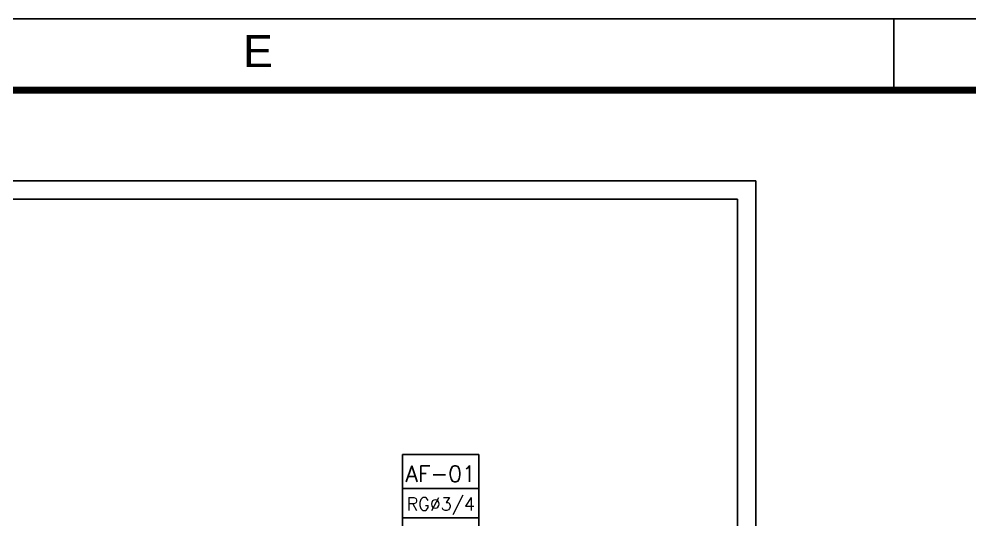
# Model space of a CAD drawing. Header units: millimetres. Extents: x 3923 to 4007, y 744 to 863.
# Drawn here: x 3930.76 to 3944.08, y 855.77 to 862.79 of the extents above; entities that cross this region are included whole.
import ezdxf
from ezdxf.enums import TextEntityAlignment as Align

# ---------------------------------------------------------------- set-up
doc = ezdxf.new("R2010")
doc.units = ezdxf.units.MM
for name, color, linetype in [('-HIDRO', 8, 'Continuous'), ("PRANCHA - PROJETU'S", 7, 'Continuous'), ('Prumadas_L', 1, 'Continuous'), ('Prumadas_Q', 3, 'Continuous'), ('Prumadas_T', 2, 'Continuous')]:
    doc.layers.add(name, color=color, linetype=linetype)
doc.styles.add('ARIAL', font='arial.ttf', dxfattribs={"height": 2})
doc.styles.add('ROMANS', font='romans__.ttf', dxfattribs={"height": 0.1})

# ---------------------------------------------------------------- blocks, each defined once
blk = doc.blocks.new('ADFSGASDFG')
at = {"layer": "PRANCHA - PROJETU'S", "color": 1}
for p, q in [((360.678, 107.346), (276.578, 107.346)), ((296.578, 106.346), (296.578, 107.346))]:
    blk.add_line(p, q, dxfattribs=at)
at = {"layer": "PRANCHA - PROJETU'S", "color": 4, "const_width": 0.1}
blk.add_lwpolyline([(279.078, 106.346), (359.678, 106.346), (359.678, 48.946), (279.078, 48.946)], close=True, dxfattribs=at)
at = {"layer": "PRANCHA - PROJETU'S", "color": 50, "linetype": 'Continuous', "style": 'ARIAL'}
blk.add_text('E', height=0.45, dxfattribs=at).set_placement((287.661, 106.896), align=Align.MIDDLE)

msp = doc.modelspace()

# ---------------------------------------------------------------- linework, layer by layer
at = {"layer": '-HIDRO'}
for p, q in [((3941.093, 860.514), (3929.186, 860.514)), ((3941.093, 854.816), (3941.093, 860.514)), ((3940.838, 860.259), (3929.441, 860.259)), ((3940.838, 854.816), (3940.838, 860.259))]:
    msp.add_line(p, q, dxfattribs=at)
at = {"layer": 'Prumadas_L'}
for p, q in [((3936.137, 856.197), (3937.211, 856.197)), ((3936.137, 855.786), (3937.211, 855.786))]:
    msp.add_line(p, q, dxfattribs=at)
at = {"layer": 'Prumadas_Q'}
for p, q in [((3936.137, 856.672), (3937.211, 856.672)), ((3936.137, 855.494), (3936.137, 856.672)), ((3937.211, 856.672), (3937.211, 855.494))]:
    msp.add_line(p, q, dxfattribs=at)

# ---------------------------------------------------------------- block references
at = {"layer": "PRANCHA - PROJETU'S", "color": 1}
msp.add_blockref('ADFSGASDFG', (3646.451, 755.44), dxfattribs=at)

# ---------------------------------------------------------------- texts
at = {"layer": 'Prumadas_T', "style": 'ROMANS'}
for s, height, p in [('AF-01', 0.225, (3936.675, 856.291)), ('RG%%C3/4', 0.18, (3936.676, 855.889))]:
    msp.add_text(s, height=height, rotation=0, dxfattribs=at).set_placement(p, align=Align.CENTER)

doc.saveas('drawing.dxf')
